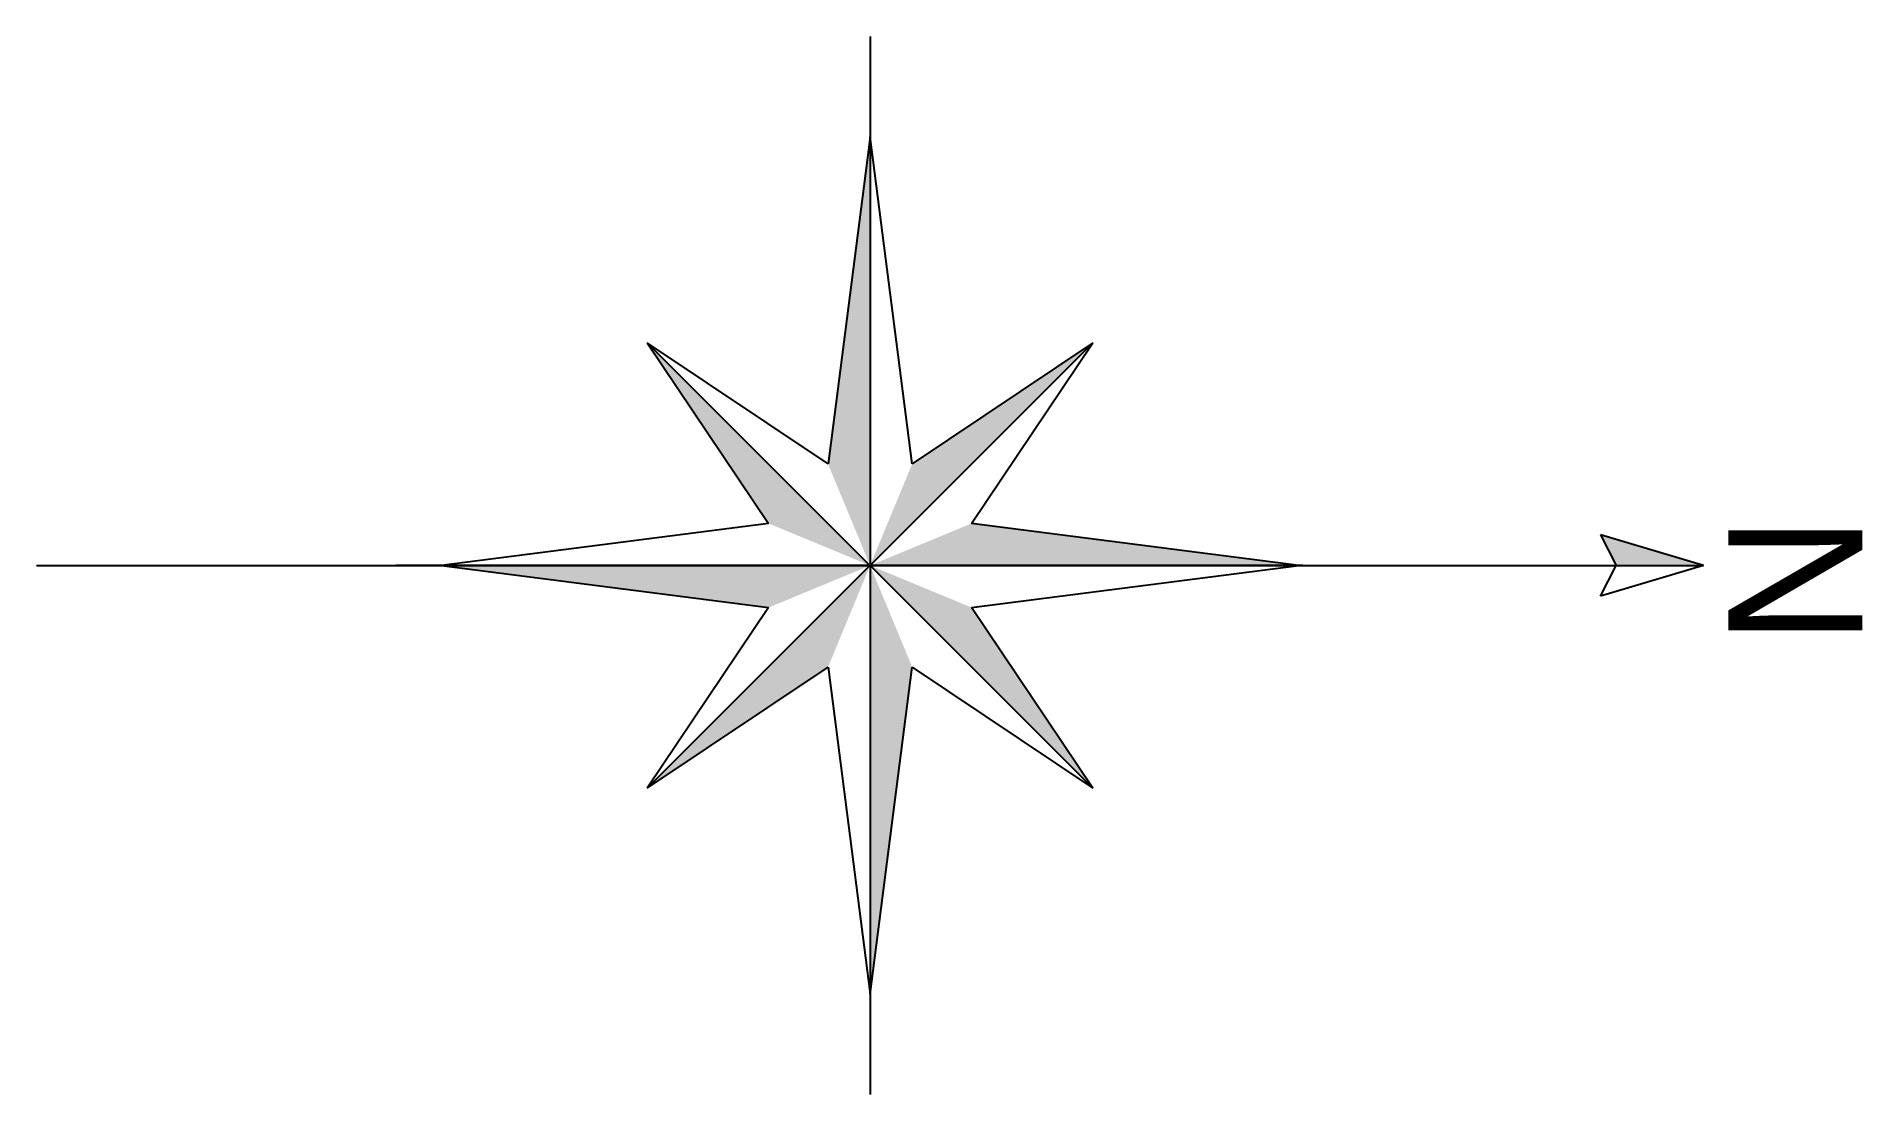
# Model space of a CAD drawing. Extents: x -15.8 to 18.8, y -10 to 10.
import ezdxf

# ---------------------------------------------------------------- set-up
doc = ezdxf.new("R2010")
doc.units = 0
doc.header["$MEASUREMENT"] = 0
doc.layers.add('0-0W', color=7, linetype='CONTINUOUS')

msp = doc.modelspace()

# ---------------------------------------------------------------- linework, layer by layer
at = {"layer": '0-0W', "color": 7}
for p, q in [((0, 10), (0, -10)), ((0, 8.103), (-0.795, 1.919)), ((0.795, 1.919), (0, 8.103)), ((-4.211, 4.211), (-1.919, 0.795)), ((-0.795, 1.919), (-4.211, 4.211)), ((4.211, 4.211), (-4.211, -4.211)), ((-4.211, 4.211), (4.211, -4.211)), ((4.211, 4.211), (0.795, 1.919)), ((1.919, 0.795), (4.211, 4.211)), ((-1.919, 0.795), (-8.103, 0)), ((8.103, 0), (1.919, 0.795)), ((13.804, 0.582), (14.102, 0)), ((15.756, 0), (13.804, 0.582)), ((-15.756, 0), (15.756, 0)), ((8.181, 0), (-8.964, 0)), ((1.919, -0.795), (8.103, 0)), ((13.804, -0.582), (14.102, 0)), ((15.756, 0), (13.804, -0.582)), ((-8.103, 0), (-1.919, -0.795)), ((-1.919, -0.795), (-4.211, -4.211)), ((4.211, -4.211), (1.919, -0.795)), ((-4.211, -4.211), (-0.795, -1.919)), ((-0.795, -1.919), (0, -8.103)), ((0, -8.103), (0.795, -1.919)), ((0.795, -1.919), (4.211, -4.211))]:
    msp.add_line(p, q, dxfattribs=at)
for points in [[(0, 8.103), (0, 0), (-0.795, 1.919)], [(-4.211, 4.211), (0, 0), (-1.919, 0.795)], [(4.211, 4.211), (0, 0), (0.795, 1.919)], [(8.103, 0), (0, 0), (1.919, 0.795)], [(13.804, 0.582), (15.756, 0), (14.102, 0)], [(0, 0), (-1.919, -0.795), (-8.103, 0)], [(0, 0), (-1.919, -0.795), (-8.103, 0), (0, 0)], [(0, 0), (-0.795, -1.919), (-4.211, -4.211)], [(0, 0), (0.795, -1.919), (0, -8.103)], [(0, 0), (1.919, -0.795), (4.211, -4.211)]]:
    msp.add_solid(points, dxfattribs=at)

# ---------------------------------------------------------------- texts
at = {"layer": '0-0W'}
msp.add_text('N', height=2.534, rotation=270, dxfattribs=at).set_placement((16.224, 0.943))

doc.saveas('drawing.dxf')
